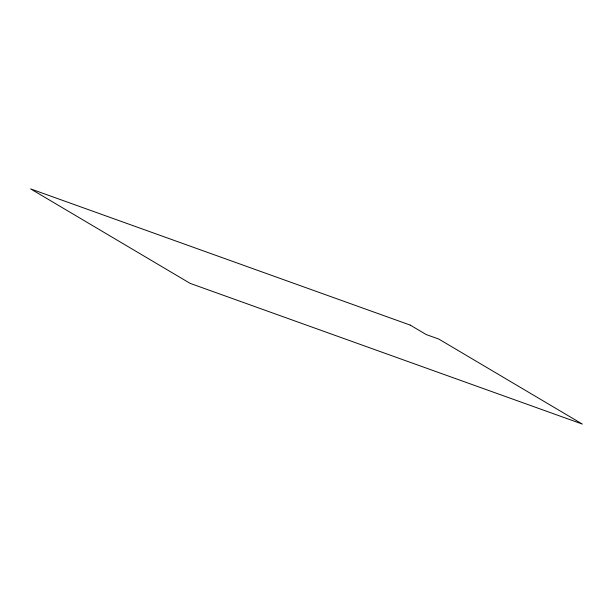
<?xml version="1.0" encoding="UTF-8"?>
<svg xmlns="http://www.w3.org/2000/svg" width="613" height="613" viewBox="0 0 613 613"><rect width="100%" height="100%" fill="white"/><g stroke="black" fill="none" stroke-linecap="round" stroke-linejoin="round"><path stroke-width="0.92" d="M410.243 325.105L30.65 188.911L190.107 283.359L582.35 424.089L438.839 339.089L426.188 334.545L410.243 325.105"/></g></svg>
